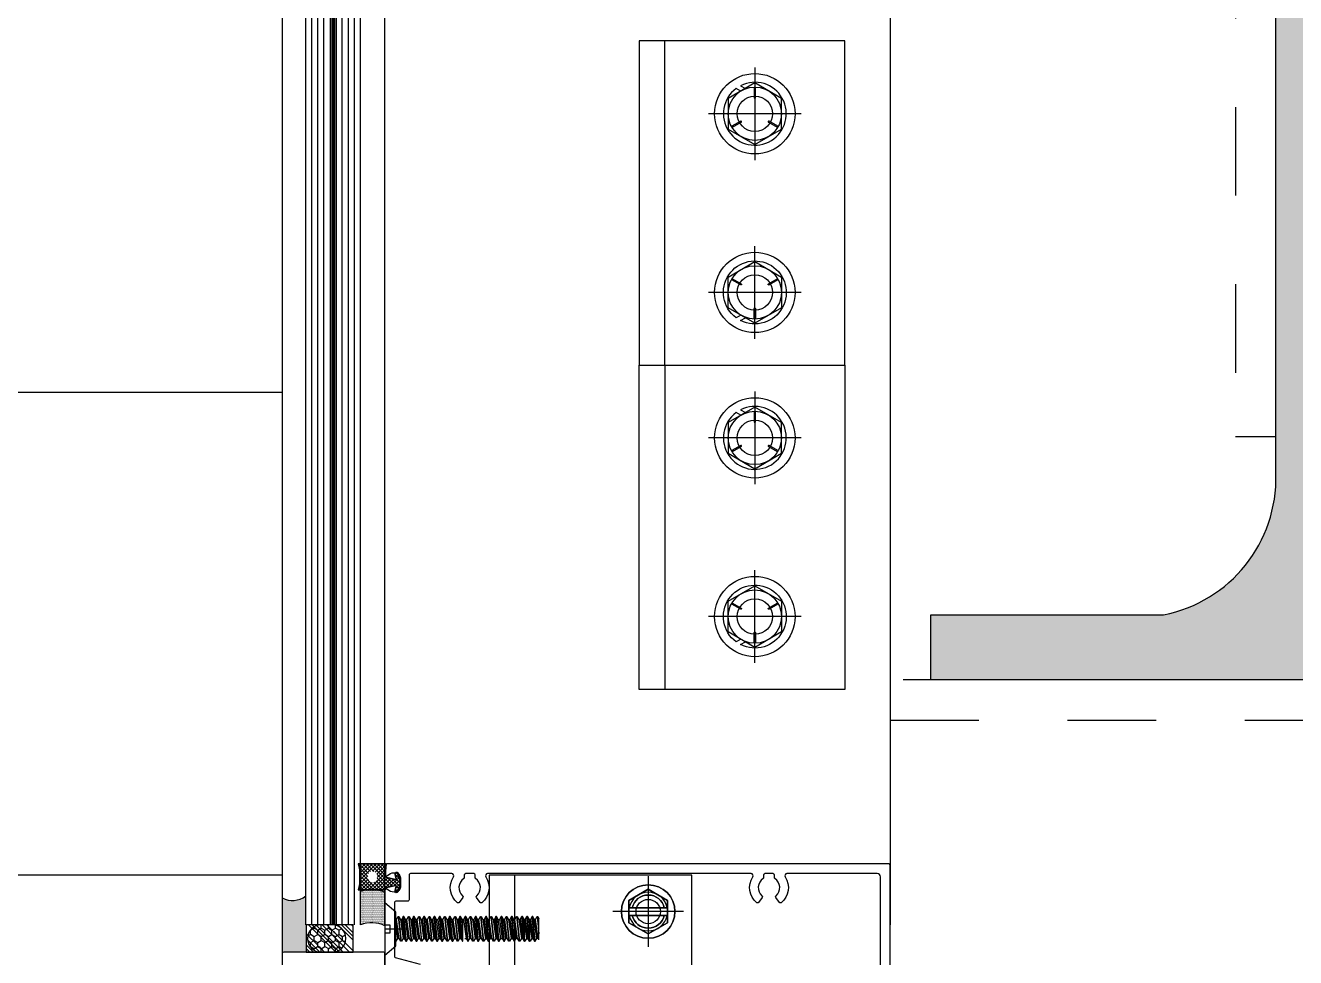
# Model space of a CAD drawing. Header units: millimetres. Extents: x -101 to 3415, y -52 to 1366.
# Drawn here: x 225.975 to 227.408, y 111.251 to 112.303 of the extents above; entities that cross this region are included whole.
import ezdxf

# ---------------------------------------------------------------- set-up
doc = ezdxf.new("R2010")
doc.units = ezdxf.units.MM
doc.linetypes.add('OCULTA2', pattern=[0.30000000000000004, 0.2, -0.1])
for name, color, linetype in [('00_ARQ', 8, 'Continuous'), ('A-CANCELERIA', 2, 'Continuous'), ('A-ESTRUCTURA', 6, 'Continuous')]:
    doc.layers.add(name, color=color, linetype=linetype)

# ---------------------------------------------------------------- blocks, each defined once
blk = doc.blocks.new('A$C4DC86443')
at = {"layer": 'A-ESTRUCTURA', "color": 8, "linetype": 'OCULTA2', "ltscale": 0.1}
for points in [[(0.004850000000004684, -0.3530000000000101), (0.004850000000004684, -0.05300000000001009), (0.0148500000000098, -0.05300000000001009), (0.0148500000000098, -0.3530000000000101)], [(-0.1000000000000085, -0.413), (0.1000000000000085, -0.413), (0.1000000000000085, -0.423), (-0.1000000000000085, -0.423)]]:
    blk.add_lwpolyline(points, close=True, dxfattribs=at)
blk = doc.blocks.new('AUDIT_I_220507212152-0')
at = {"layer": 'A-CANCELERIA'}
h = blk.add_hatch(dxfattribs=at)
h.set_pattern_fill('ANSI37', color=256, scale=0.0001999999999974023, angle=-90.00000000000001, style=0)
h.set_pattern_definition([(45.00000000000001, (250.76029820871, -62.46242761455993), (0.0004490128060476256, -0.0004490128060476256), []), (315, (250.76029820871, -62.46242761455993), (-0.0004490128060476256, -0.0004490128060476256), [])])
edge = h.paths.add_edge_path()
edge.add_line((282.3270639392422, -67.94865477431702), (282.3272671392422, -67.950432774317))
edge.add_line((282.3272671392422, -67.95043277431697), (282.3272671392422, -67.9516449288073))
edge.add_arc((282.3268861392421, -67.95164492880733), 0.000380999999994682, 281.39988778879234, 359.99999999986323, ccw=False)
edge.add_line((282.3269614459573, -67.95201841227234), (282.3247601405972, -67.9524622688053))
edge.add_arc((282.3247350383588, -67.95233777431696), 0.0001269999999980112, 165.3678343818758, 281.3998877891481, ccw=False)
edge.add_line((282.3246121572853, -67.95230569251848), (282.3248936467103, -67.95122751971243))
edge.add_arc((282.32452500349, -67.95113127431696), 0.0003809999999947416, 345.3678343822813, 525.3678343821576)
edge.add_line((282.3241563602696, -67.95103502892152), (282.323584139242, -67.95322677431693))
edge.add_line((282.3235841392421, -67.95322677431696), (282.3241563602697, -67.9554185197124))
edge.add_arc((282.32452500349, -67.9553222743169), 0.0003809999999951913, 194.6321656178423, 374.63216561771)
edge.add_line((282.3248936467103, -67.95522602892146), (282.3246121572854, -67.95414785611541))
edge.add_arc((282.3247350383588, -67.95411577431693), 0.0001269999999979441, 78.60011221103349, 194.6321656173303, ccw=False)
edge.add_line((282.3247601405972, -67.95399127982861), (282.3269614459573, -67.95443513636158))
edge.add_arc((282.3268861392421, -67.9548086198266), 0.0003809999999945206, 360, 438.60011221118066, ccw=False)
edge.add_line((282.3272671392422, -67.9548086198266), (282.3272671392422, -67.95500477431693))
edge.add_line((282.3272671392422, -67.9550047743169), (282.3336171404256, -67.9550047743169))
edge.add_line((282.3336171404255, -67.9550047743169), (282.3336171404255, -67.95322677984018))
edge.add_line((282.3336171392421, -67.95322677431696), (282.3336171392421, -67.950432774317))
edge.add_line((282.3336171404255, -67.95043277431697), (282.3336171404255, -67.94865477431699))
edge.add_line((282.3336171404255, -67.94865477431702), (282.3270639392421, -67.94865477431702))
edge = h.paths.add_edge_path(flags=16)
edge.add_line((282.331585139242, -67.95157577431698), (282.331585139242, -67.95208377431697))
edge.add_arc((282.330442139242, -67.95208377431695), 0.00114299999998541, 180, 360, ccw=False)
edge.add_line((282.329299139242, -67.95208377431695), (282.329299139242, -67.95157577431695))
edge.add_arc((282.330442139242, -67.95157577431698), 0.001142999999985183, 0, 180, ccw=False)

msp = doc.modelspace()

# ---------------------------------------------------------------- hatches: boundary and pattern name
at = {"layer": '00_ARQ'}
h = msp.add_hatch(dxfattribs=at)
h.set_pattern_fill('PLASTI', color=9, scale=0.2286459215875386)
h.set_pattern_definition([(0, (-3488.395460651146, -6.623347380706074), (0, 1.451901602080869), []), (0, (-3488.395460651146, -6.441859680445821), (0, 1.451901602080869), []), (0, (-3488.395460651146, -6.260371980186391), (0, 1.451901602080869), []), (0, (-3488.395460651146, -5.715908879404809), (0, 1.451901602080869), [])])
edge = h.paths.add_edge_path()
edge.add_line((226.264863185037, 169.1230504401843), (226.2648633632448, 80.53740597466133))
edge.add_line((226.2648633632448, 80.53740597466133), (213.917933543058, 80.53740597434918))
edge.add_line((213.917933543058, 80.53740597434918), (213.9179334248256, 179.9983814496445))
edge.add_line((213.9179334248256, 179.9983814496445), (255.1870279724881, 179.9983814496445))
edge.add_line((255.1870279724881, 179.9983814496445), (255.1870279724881, 163.5358751338373))
edge.add_line((255.1870279724881, 163.5358751338373), (242.2387789263361, 163.535875095341))
edge.add_line((242.2387789263361, 163.535875095341), (242.2387789263361, 175.3340046492597))
edge.add_line((242.2387789263361, 175.3340046492597), (234.0075257491843, 175.3340046492588))
edge.add_line((234.0075257491843, 175.3340046492588), (234.0075257491843, 163.535875095341))
edge.add_line((234.0075257491843, 163.535875095341), (227.23491947146, 163.5358742858918))
edge.add_line((227.23491947146, 163.5358742858918), (227.2349194471125, 163.7409483788618))
edge.add_line((227.2349194471125, 163.7409483788618), (226.9508009497627, 163.7409483788972))
edge.add_line((226.9508009497627, 163.7409483788972), (226.9508009497627, 169.1157337706937))
edge.add_line((226.9508009497627, 169.1157337706937), (227.002392721976, 169.1157337706937))
edge.add_arc((227.0023927219756, 169.1111608522638), 0.004572918429943229, 38.45059877829539, 89.99999999501449, ccw=False)
edge.add_line((227.0059739783809, 169.1140044741666), (227.1182459832772, 168.9099982576534))
edge.add_arc((227.1212533024272, 168.9116532942308), 0.003432654154160998, 208.8255805424185, 279.6250182301404)
edge.add_line((227.1218272396837, 168.9082689611255), (227.1886321916629, 168.9082689611255))
edge.add_line((227.1886321916629, 168.9082689611255), (227.1886321916629, 168.9155856306161))
edge.add_line((227.1886321916629, 168.9155856306161), (227.1253602710277, 168.9155856306161))
edge.add_arc((227.1253602710269, 168.9201585490485), 0.004572918432387496, 218.450598806381, 270.00000000997096, ccw=False)
edge.add_line((227.1217790146211, 168.9173149271424), (227.0095070097232, 169.1213211436581))
edge.add_arc((227.0064996905765, 169.119666107083), 0.003432654150171312, 28.82558053358185, 99.62501824054763)
edge.add_line((227.00592575332, 169.1230504401843), (226.264863185037, 169.1230504396803))
h = msp.add_hatch(color=9, dxfattribs=at)
edge = h.paths.add_edge_path()
edge.add_line((227.4302714479123, 113.2533144513332), (227.4302714479123, 111.7965161689379))
edge.add_arc((227.5877235092361, 111.7922549599191), 0.1575097124542269, 178.4497522057742, 258.7548825869765)
edge.add_line((227.5570080534536, 111.6377691343769), (227.8196554523776, 111.6377691343769))
edge.add_line((227.8196554523776, 111.6377691343769), (227.8196554523776, 111.5646024394684))
edge.add_line((227.8196554523776, 111.5646024394684), (226.9965301346604, 111.5646024394684))
edge.add_line((226.9965301346604, 111.5646024394684), (226.9965301346604, 111.6377691343769))
edge.add_line((226.9965301346604, 111.6377691343769), (227.2591775335859, 111.6377691343769))
edge.add_arc((227.2284620778026, 111.7922549599182), 0.1575097124534442, 281.2451174133739, 361.5502477945747)
edge.add_line((227.3859141391256, 111.7965161689379), (227.3859141391256, 113.2533144513332))
edge.add_arc((227.2591775335855, 113.2533144513336), 0.1267366055400601, 359.999999999833, 449.9999999998329)
edge.add_line((227.2591775335859, 113.3800510568736), (226.9965301346604, 113.3800510568736))
edge.add_line((226.9965301346604, 113.3800510568736), (226.9965301346604, 113.4532177517813))
edge.add_line((226.9965301346604, 113.4532177517813), (227.8196554523776, 113.4532177517813))
edge.add_line((227.8196554523776, 113.4532177517813), (227.8196554523776, 113.3800510568736))
edge.add_line((227.8196554523776, 113.3800510568736), (227.5570080534536, 113.3800510568736))
edge.add_arc((227.5570080534532, 113.2533144513328), 0.1267366055408559, 89.99999999980727, 179.9999999998073)
h = msp.add_hatch(dxfattribs=at)
h.set_pattern_fill('DOTS', color=9, scale=0.1234505390398564, style=0)
h.set_pattern_definition([(270, (359.6272153526572, 124.8154084058863), (-0.000653355720927905, -0.0003266778604639525), [0, -0.0006533557209279045])])
edge = h.paths.add_edge_path()
edge.add_line((226.2921074237062, 111.2880895451862), (226.291471508735, 111.288092429857))
edge.add_line((226.2914715087336, 111.2880924298571), (226.2914715087336, 111.3043309308482))
edge.add_line((226.2914715087336, 111.3043309308479), (226.2914715087336, 111.320569431839))
edge.add_ellipse((226.2764012014143, 111.3402493821834), major_axis=(-0.01752733020670754, 0.01752733020670753), ratio=0.9999999999987094, start_angle=107.2597372482914, end_angle=172.4437937231586, ccw=False)
edge.add_line((226.264863561812, 111.3183108890549), (226.2648631850356, 111.2572297927316))
edge.add_line((226.264863185037, 111.2572297927313), (226.2913798806829, 111.2572297927313))
edge.add_line((226.291379880684, 111.2572297927313), (226.2921074237065, 111.2880895451862))
h = msp.add_hatch(dxfattribs=at)
h.set_pattern_fill('DOTS', color=9, scale=0.0004572918431691373, style=0)
h.set_pattern_definition([(180, (359.6272153526572, 119.7117537797178), (-0.0003629754005155028, 0.0007259508010310053), [0, -0.0007259508010310056])])
edge = h.paths.add_edge_path()
edge.add_ellipse((226.3657652632752, 111.2918213932881), major_axis=(0.02549881139141499, 0.02549881139141496), ratio=0.9999999999973826, start_angle=20.33483453694745, end_angle=38.53274621865355)
edge.add_line((226.3698269797853, 111.327652681623), (226.3617035467675, 111.327652681623))
edge.add_ellipse((226.3657652632752, 111.2918213932881), major_axis=(-0.02549881139118176, 0.02549881139118176), ratio=0.9999999999814314, start_angle=-38.53274621911055, end_angle=-24.77257608018614)
edge.add_line((226.3532973491021, 111.3256582057988), (226.3532973491021, 111.2880924298561))
edge.add_ellipse((226.3657652632752, 111.2542556173472), major_axis=(0.02549881139108991, 0.02549881139108991), ratio=0.9999999999992651, start_angle=380.3348345365245, end_angle=425.22742392059166, ccw=False)
edge.add_line((226.3808139485471, 111.2870262724562), (226.3808139485471, 111.3245920483989))
h = msp.add_hatch(dxfattribs=at)
h.set_pattern_fill('CALZAS', color=9, scale=0.1234505390398564, style=0)
h.set_pattern_definition([(135, (366.2342295572031, 105.1805176818989), (0.01662926188292936, 0.01662926188292935), [0.1234505390398564, -0.03086263475996409, 0.06172526951992818, -0.03086263475996409]), (135, (366.2363082149099, 105.1825963396057), (0.01662926188292936, 0.01662926188292935), [0.1543131737998204, -0.03086263475996409, 0.03086263475996409, -0.03086263475996409]), (135, (366.2383868726182, 105.1846749973133), (0.01662926188292936, 0.01662926188292935), [0.09258790427989226, -0.007715658689991023, 0.01543131737998205, -0.007715658689991023]), (135, (366.2419604175921, 105.1882485422879), (0.01662926188292936, 0.01662926188292935), [0.2469010780797127, -0.007715658689991023]), (135, (366.2446228457386, 105.1909109704344), (0.01662926188292936, 0.01662926188292935), [0.06172526951992818, -0.001234505390398564, 0, -0.001234505390398564, 0, -0.001234505390398564])])
h.paths.add_polyline_path([(226.3451541407119, 111.2880924298572), (226.2921074367918, 111.2880924298572), (226.291967436087, 111.257229795096), (226.3451541407119, 111.257229795096)])
h = msp.add_hatch(dxfattribs=at)
h.set_pattern_fill('HONEY', color=9, scale=0.001458077232754209, angle=90, style=0)
h.set_pattern_definition([(90, (380.9788904125732, 125.7348789300533), (0.004009172901497956, 0.00694409282099192), [0.004629395213994613, -0.009258790427989225]), (330.0000000000001, (380.9788904125732, 125.7348789300533), (0.004009174338467176, -0.006944091991357357), [0.004629395213994613, -0.009258790427989227]), (30.00000000000001, (380.9788904125732, 125.7348789300533), (0.00801834723996513, 8.296345651889533e-10), [-0.009258790427989223, 0.004629395213994612])])
edge = h.paths.add_edge_path()
edge.add_line((226.3213197484044, 111.2880924298572), (226.3089721129015, 111.2880924298572))
edge.add_arc((226.3089721129015, 111.2726611124766), 0.0154313173806031, 90, 270)
edge.add_line((226.3089721129015, 111.257229795096), (226.3213197484044, 111.257229795096))
edge.add_arc((226.3213197484044, 111.2726611124766), 0.01543131738061732, 270, 450)

# ---------------------------------------------------------------- linework, layer by layer
at = {"layer": '00_ARQ', "color": 9}
for p, q in [((226.5545848489521, 111.2709422529021), (226.5545848489521, 111.2949507502586)), ((226.3808139485471, 111.2833229201866), (226.4068539752637, 111.2833229201858))]:
    msp.add_line(p, q, dxfattribs=at)
for points in [[(226.3808139485421, 111.2314449140702), (226.3808139485421, 111.2554920837292, 0.4142135623766002), (226.3790762395424, 111.2572297927314, -2.393763305771752e-12), (226.2666008940384, 111.2572297927314, 0.4142135620982981), (226.264863185037, 111.2554920837292)], [(226.3808139485421, 94.76893855976748), (226.3808139485421, 94.79298572942648, 0.4142135623766002), (226.3790762395424, 94.79472343842868, -2.393763305771752e-12), (226.2666008940384, 94.79472343842868, 0.4142135620982981), (226.264863185037, 94.79298572942648)], [(226.9508009497989, 111.0680481022563), (226.9508009497989, 111.3549530046617, 0.4142135623730611), (226.9490632407942, 111.3566907136655), (226.383100407763, 111.3566907136655, 0.4142135623661009), (226.3808139485471, 111.3544042544497), (226.3808139485471, 111.3448431965914, 0.6693764950696606), (226.3837922817631, 111.3436153026651, -0.1997729274168758), (226.3912085895334, 111.346701630642), (226.3924291613638, 111.346701630642, -0.4142135623728854), (226.3982367677721, 111.3408940242337), (226.3982367677721, 111.3306726369552, -0.4142135623730951), (226.3924291613638, 111.3248650305468), (226.3912085895334, 111.3248650305468, -0.1997729274166992), (226.3837922817631, 111.3279513585246, 0.66937649506806), (226.3808139485471, 111.3267234645974), (226.3808139485471, 111.2406760727155, 0.414213562393296)], [(226.939838749734, 111.0808873441154), (226.939838749734, 111.3421137628142, 0.4142135623687304), (226.9362089957292, 111.3457435168206), (226.8343395850044, 111.3457435168214, 0.5970487495917217), (226.8323112051625, 111.341979051431, -0.3856128826082559), (226.8278171990338, 111.3129728532927, -0.4340307394782364), (226.8258320155122, 111.3132482142564), (226.8218018575537, 111.3189659127589, -0.3846867488488713), (226.8220228920362, 111.3207914292971, 0.496295237586124), (226.8207433486107, 111.3400926768547, -0.2519731040391186), (226.8201272560855, 111.3412375937073), (226.8201272560855, 111.344371641301, 0.4142135623731348), (226.8187553805576, 111.3457435168297), (226.8093550905118, 111.3457435168297, 0.414213562373199), (226.8079832149839, 111.344371641301), (226.8079832149839, 111.3412375937065, -0.2519741287133183), (226.8073671180458, 111.3400926739432, 0.4962888914232228), (226.806087396355, 111.3207915881154, -0.3847374017106069), (226.8063086135173, 111.3189659127597), (226.8022784555556, 111.3132482142572, -0.4339374045957674), (226.8002936068674, 111.3129725819562, -0.3856198827278503), (226.7957993219585, 111.3419791365362, 0.5970355652160719), (226.7937708785685, 111.3457435168223), (226.4966678360814, 111.3457435168288, 0.5970659097665683), (226.4946393333355, 111.341979051431, -0.3856128826082559), (226.4901453272068, 111.3129728532927, -0.4340307394782364), (226.4881601436886, 111.3132482142564), (226.4841299857301, 111.3189659127589, -0.3846867488488713), (226.4843510202126, 111.3207914292971, 0.496295237586124), (226.4830714767887, 111.3400926768547, -0.2519731040391186), (226.4824553842618, 111.3412375937073), (226.4824553842618, 111.344371641301, 0.4142135623731348), (226.4810835087324, 111.3457435168297), (226.4716832186881, 111.3457435168297, 0.414213562373199), (226.4703113431586, 111.344371641301), (226.4703113431586, 111.3412375937065, -0.2519741287133183), (226.4696952462222, 111.3400926739432, 0.4962888914232228), (226.4684155245313, 111.3207915881154, -0.3847374017106069), (226.468636741692, 111.3189659127597), (226.4646065837319, 111.3132482142572, -0.4339374045957674), (226.4626217350437, 111.3129725819562, -0.3856198827278503), (226.4581274501348, 111.3419791365362, 0.59705485506957), (226.456098868586, 111.3457435168297), (226.4095977263244, 111.3457435168305, 0.4142135623757464), (226.4082258507948, 111.344371641301), (226.4082258507948, 111.3162478230528, -0.4142135623559416), (226.4068539752637, 111.3148759475241), (226.3931480241415, 111.3148759475233, 0.4142135623567552), (226.3917761486103, 111.3135040719946), (226.3917761486103, 111.2520421012102, 0.339454258848186), (226.3923957236284, 111.2512346553272), (226.4207217673928, 111.2436447147747, 0.2218367978397575)], [(226.264863185037, 111.2554920837284), (226.264863185037, 111.1675091331052, 0.4142135623758992)]]:
    msp.add_lwpolyline(points, format="xyb", dxfattribs=at)
for points in [[(226.264863185037, 169.1230504401843), (226.2648633632448, 80.53740597466133), (213.917933543058, 80.53740597434918), (213.9179334248256, 179.9983814496445)], [(226.3808294030013, 111.2880924298572), (226.380829403003, 114.1560191201388), (226.9508009497791, 114.1560191201388), (226.9508009497989, 112.9798635982531)], [(226.2914715087929, 111.2880924298572), (226.2914715087929, 114.1196644436986), (226.3189090109687, 114.1196644436986), (226.3189090109687, 111.2880924298572)], [(226.2983308843368, 111.2880924298572), (226.2983308843368, 114.1196644436986)], [(226.3051902598808, 111.2880924298572), (226.3051902598808, 114.1196644436986)], [(226.3120496354247, 111.2880924298572), (226.3120496354263, 114.1196644436986)], [(226.3532973491598, 111.2880924298572), (226.3532973491615, 114.1196644436986), (226.3258598469857, 114.1196644436986), (226.3258598469857, 111.2880924298572)], [(226.3327192225313, 111.2880924298572), (226.3327192225313, 114.1196644436986)], [(226.3395785980736, 111.2880924298572), (226.3395785980736, 114.1196644436986)], [(226.3464379736175, 111.2880924298572), (226.3464379736191, 114.1196644436986)], [(226.9508009497989, 112.4933050592642), (226.9508009504693, 111.2880924298572)], [(226.7981116336705, 112.2556417260758), (226.7981116336705, 112.1509596205689)], [(226.8504526864235, 112.2033006733219), (226.7457705809157, 112.2033006733219)], [(226.7981116336705, 111.9493355582736), (226.7981116336705, 112.0540176637813)], [(226.8504526864235, 112.0016766110274), (226.7457705809157, 112.0016766110274)], [(226.7981116336705, 111.8898082515442), (226.7981116336705, 111.7851261460373)], [(226.8504526864235, 111.8374671987911), (226.7457705809157, 111.8374671987911)], [(226.7981116336705, 111.5835020837428), (226.7981116336705, 111.6881841892497)], [(226.8504526864235, 111.6358431364966), (226.7457705809157, 111.6358431364966)], [(226.5272806697327, 111.0788859189402), (226.5272806697327, 111.3441151879786)], [(226.6778001727741, 111.3428425577353), (226.6778001727741, 111.263075286451)], [(226.6995786968063, 111.3073146268994), (226.6560216487437, 111.3073146268994)], [(226.3939323965408, 111.2940697851929), (226.3932064457384, 111.2940697851929)], [(226.395747273544, 111.2972132443708), (226.3986510767464, 111.2694325960015)], [(226.3993770275471, 111.2694325960015), (226.3964732243446, 111.2972132443708)], [(226.3982881013478, 111.2940697851929), (226.3997400029491, 111.2940697851929)], [(226.4044586831548, 111.2694325960015), (226.4015548799506, 111.2972132443708)], [(226.4051846339571, 111.2694325960015), (226.4022808307529, 111.2972132443708)], [(226.4055476093557, 111.2940697851929), (226.4040957077561, 111.2940697851929)], [(226.4073624863606, 111.2972132443708), (226.4102662895648, 111.2694325960015)], [(226.4109922403637, 111.2694325960015), (226.4080884371613, 111.2972132443708)], [(226.4099033141628, 111.2940697851929), (226.4113552157658, 111.2940697851929)], [(226.4160738959731, 111.2694325960015), (226.4131700927672, 111.2972132443708)], [(226.4167998467738, 111.2694325960015), (226.4138960435679, 111.2972132443708)], [(226.4171628221741, 111.2940697851929), (226.4157109205728, 111.2940697851929)], [(226.4189776991756, 111.2972132443708), (226.4218815023797, 111.2694325960015)], [(226.4226074531821, 111.2694325960015), (226.4197036499779, 111.2972132443708)], [(226.4215185269794, 111.2940697851929), (226.4229704285824, 111.2940697851929)], [(226.4276891087881, 111.2694325960015), (226.4247853055856, 111.2972132443708)], [(226.4284150595904, 111.2694325960015), (226.4255112563862, 111.2972132443708)], [(226.4287780349907, 111.2940697851929), (226.4273261333894, 111.2940697851929)], [(226.4305929119939, 111.2972132443708), (226.4334967151964, 111.2694325960015)], [(226.4342226659987, 111.2694325960015), (226.4313188627946, 111.2972132443708)], [(226.4331337397961, 111.2940697851929), (226.4345856413991, 111.2940697851929)], [(226.4393043216064, 111.2694325960015), (226.4364005184005, 111.2972132443708)], [(226.4400302724054, 111.2694325960015), (226.4371264692029, 111.2972132443708)], [(226.4389413462061, 111.2940697851929), (226.4403932478057, 111.2940697851929)], [(226.4451119280147, 111.2694325960015), (226.4422081248089, 111.2972132443708)], [(226.4458378788137, 111.2694325960015), (226.4429340756112, 111.2972132443708)], [(226.446200854214, 111.2940697851929), (226.4447489526144, 111.2940697851929)], [(226.4480157312156, 111.2972132443708), (226.4509195344215, 111.2694325960015)], [(226.451645485222, 111.2694325960015), (226.4487416820195, 111.2972132443708)], [(226.4505565590212, 111.2940697851929), (226.4520084606223, 111.2940697851929)], [(226.4567271408298, 111.2694325960015), (226.4538233376256, 111.2972132443708)], [(226.4574530916303, 111.2694325960015), (226.4545492884262, 111.2972132443708)], [(226.4578160670306, 111.2940697851929), (226.4563641654295, 111.2940697851929)], [(226.4596309440356, 111.2972132443708), (226.4625347472381, 111.2694325960015)], [(226.4632606980387, 111.2694325960015), (226.4603568948345, 111.2972132443708)], [(226.4621717718378, 111.2940697851929), (226.4636236734407, 111.2940697851929)], [(226.4687053290468, 111.2886963526897), (226.4679793782444, 111.2940697851929), (226.4661645012428, 111.2972132443708), (226.4654385504423, 111.2972132443708), (226.4636236734407, 111.2940697851929), (226.4665274766431, 111.2725760551795), (226.4683423536464, 111.2694325960015), (226.4687053290468, 111.2694325960015)], [(226.4683423536464, 111.2694325960015), (226.4654385504423, 111.2972132443708)], [(226.4687053290468, 111.2729051770468), (226.4661645012428, 111.2972132443708)], [(226.4687053290468, 111.2694325960015), (226.4687053290468, 111.2940697851929), (226.4679793782444, 111.2940697851929)], [(226.4679793782444, 111.2940697851929), (226.469431279849, 111.2940697851929)], [(226.4741499600548, 111.2694325960015), (226.4712461568506, 111.2972132443708)], [(226.4748759108553, 111.2694325960015), (226.4719721076528, 111.2972132443708)], [(226.4752388862556, 111.2940697851929), (226.4737869846545, 111.2940697851929)], [(226.4770537632572, 111.2972132443708), (226.4799575664631, 111.2694325960015)], [(226.4806835172637, 111.2694325960015), (226.4777797140596, 111.2972132443708)], [(226.4795945910628, 111.2940697851929), (226.4810464926639, 111.2940697851929)], [(226.485765172873, 111.2694325960015), (226.4828613696673, 111.2972132443708)], [(226.4864911236721, 111.2694325960015), (226.4835873204695, 111.2972132443708)], [(226.4868540990723, 111.2940697851929), (226.4854021974711, 111.2940697851929)], [(226.4886689760756, 111.2972132443708), (226.4915727792797, 111.2694325960015)], [(226.4922987300804, 111.2694325960015), (226.4893949268762, 111.2972132443708)], [(226.4912098038777, 111.2940697851929), (226.4926617054807, 111.2940697851929)], [(226.4973803856864, 111.2694325960015), (226.4944765824839, 111.2972132443708)], [(226.4981063364903, 111.2694325960015), (226.4952025332846, 111.2972132443708)], [(226.498469311889, 111.2940697851929), (226.497017410286, 111.2940697851929)], [(226.5002841888922, 111.2972132443708), (226.5031879920947, 111.2694325960015)], [(226.503913942897, 111.2694325960015), (226.5010101396929, 111.2972132443708)], [(226.5028250166961, 111.2940697851929), (226.504276918299, 111.2940697851929)], [(226.508995598503, 111.2694325960015), (226.5060917953006, 111.2972132443708)], [(226.5097215493054, 111.2694325960015), (226.5068177461012, 111.2972132443708)], [(226.5086326231027, 111.2940697851929), (226.5100845247057, 111.2940697851929)], [(226.5148032049113, 111.2694325960015), (226.5118994017072, 111.2972132443708)], [(226.5155291557137, 111.2694325960015), (226.5126253525095, 111.2972132443708)], [(226.515892131114, 111.2940697851929), (226.5144402295127, 111.2940697851929)], [(226.5177070081172, 111.2972132443708), (226.5206108113214, 111.2694325960015)], [(226.521336762122, 111.2694325960015), (226.5184329589179, 111.2972132443708)], [(226.5202478359193, 111.2940697851929), (226.5216997375223, 111.2940697851929)], [(226.5264184177297, 111.2694325960015), (226.5235146145255, 111.2972132443708)], [(226.5271443685303, 111.2694325960015), (226.5242405653262, 111.2972132443708)], [(226.5275073439307, 111.2940697851929), (226.5260554423277, 111.2940697851929)], [(226.5293222209339, 111.2972132443708), (226.5322260241363, 111.2694325960015)], [(226.5329519749387, 111.2694325960015), (226.5300481717328, 111.2972132443708)], [(226.5318630487377, 111.2940697851929), (226.5333149503406, 111.2940697851929)], [(226.5333149503406, 111.2940697851929), (226.5318630487377, 111.2940697851929)], [(226.538396605945, 111.2886963526897), (226.5376706551443, 111.2940697851929), (226.5358557781428, 111.2972132443708), (226.5351298273422, 111.2972132443708), (226.5333149503406, 111.2940697851929), (226.5362187535414, 111.2725760551795), (226.5380336305446, 111.2694325960015), (226.538396605945, 111.2694325960015)], [(226.5380336305446, 111.2694325960015), (226.5351298273422, 111.2972132443708)], [(226.5351298273422, 111.2972132443708), (226.5380336305446, 111.2694325960015)], [(226.538396605945, 111.2729051770468), (226.5358557781428, 111.2972132443708)], [(226.538759581347, 111.2694325960015), (226.5358557781428, 111.2972132443708)], [(226.538396605945, 111.2694325960015), (226.538396605945, 111.2940697851929), (226.5376706551443, 111.2940697851929)], [(226.5376706551443, 111.2940697851929), (226.5391225567473, 111.2940697851929)], [(226.5391225567473, 111.2940697851929), (226.5376706551443, 111.2940697851929)], [(226.5442042123533, 111.2886963526897), (226.5434782615527, 111.2940697851929), (226.5416633845495, 111.2972132443708), (226.5409374337505, 111.2972132443708), (226.5391225567473, 111.2940697851929), (226.5420263599498, 111.2725760551795), (226.543841236953, 111.2694325960015), (226.5442042123533, 111.2694325960015)], [(226.543841236953, 111.2694325960015), (226.5409374337505, 111.2972132443708)], [(226.5409374337505, 111.2972132443708), (226.543841236953, 111.2694325960015)], [(226.5442042123533, 111.2729051770468), (226.5416633845495, 111.2972132443708)], [(226.5445671877536, 111.2694325960015), (226.5416633845495, 111.2972132443708)], [(226.5442042123533, 111.2694325960015), (226.5442042123533, 111.2940697851929), (226.5434782615527, 111.2940697851929)], [(226.5434782615527, 111.2940697851929), (226.5449301631556, 111.2940697851929)], [(226.5496488433613, 111.2694325960015), (226.5467450401588, 111.2972132443708)], [(226.5503747941636, 111.2694325960015), (226.5474709909595, 111.2972132443708)], [(226.5507377695623, 111.2940697851929), (226.5492858679611, 111.2940697851929)], [(226.5545848489521, 111.2709422529021), (226.5536415727681, 111.2725760551795), (226.5507377695623, 111.2940697851929), (226.5525526465655, 111.2972132443708), (226.5532785973678, 111.2972132443708), (226.5545848489521, 111.2949507502586)], [(226.5525526465655, 111.2972132443708), (226.5545848489521, 111.2777711899571)], [(226.5545848489521, 111.2847163520501), (226.5532785973678, 111.2972132443708)], [(226.7176838084188, 111.3029589220931), (226.6379165371329, 111.3029589220931)], [(226.6995786968063, 111.2986032172877), (226.6560216487437, 111.2986032172877)], [(226.3935694211405, 111.2694325960015), (226.3953842981419, 111.2725760551795), (226.3932064457384, 111.2886963526897)], [(226.4235579317126, 111.2789742667872), (226.4244223301853, 111.2725760551795), (226.4235579317126, 111.271078873109)], [(226.4932492086109, 111.2789742667872), (226.4941136070836, 111.2725760551795), (226.4932492086109, 111.271078873109)], [(226.3935694211405, 111.2694325960015), (226.3932064457384, 111.2729051770476)], [(226.3932064457384, 111.2694325960015), (226.3935694211405, 111.2694325960015)], [(226.3968361997449, 111.2725760551795), (226.3953842981419, 111.2725760551795)], [(226.4011919045503, 111.2725760551795), (226.4026438061533, 111.2725760551795)], [(226.4084514125616, 111.2725760551795), (226.4069995109586, 111.2725760551795)], [(226.4128071173669, 111.2725760551795), (226.4142590189715, 111.2725760551795)], [(226.4200666253782, 111.2725760551795), (226.4186147237752, 111.2725760551795)], [(226.4244223301853, 111.2725760551795), (226.4258742317849, 111.2725760551795)], [(226.4316818381949, 111.2725760551795), (226.4302299365919, 111.2725760551795)], [(226.4360375430003, 111.2725760551795), (226.4374894446032, 111.2725760551795)], [(226.4418451494087, 111.2725760551795), (226.4432970510115, 111.2725760551795)], [(226.4491046574199, 111.2725760551795), (226.447652755817, 111.2725760551795)], [(226.4534603622253, 111.2725760551795), (226.4549122638282, 111.2725760551795)], [(226.4607198702348, 111.2725760551795), (226.4592679686336, 111.2725760551795)], [(226.465075575042, 111.2725760551795), (226.4665274766431, 111.2725760551795)], [(226.4708831814503, 111.2725760551795), (226.4723350830515, 111.2725760551795)], [(226.4781426894615, 111.2725760551795), (226.4766907878586, 111.2725760551795)], [(226.4824983942669, 111.2725760551795), (226.4839502958681, 111.2725760551795)], [(226.4897579022781, 111.2725760551795), (226.4883060006753, 111.2725760551795)], [(226.4941136070836, 111.2725760551795), (226.4955655086849, 111.2725760551795)], [(226.5013731150932, 111.2725760551795), (226.4999212134919, 111.2725760551795)], [(226.5057288199002, 111.2725760551795), (226.5071807215015, 111.2725760551795)], [(226.5115364263086, 111.2725760551795), (226.5129883279099, 111.2725760551795)], [(226.5187959343182, 111.2725760551795), (226.5173440327169, 111.2725760551795)], [(226.5231516391235, 111.2725760551795), (226.5246035407265, 111.2725760551795)], [(226.5304111471348, 111.2725760551795), (226.5289592455318, 111.2725760551795)], [(226.5347668519419, 111.2725760551795), (226.5362187535414, 111.2725760551795)], [(226.5362187535414, 111.2725760551795), (226.5347668519419, 111.2725760551795)], [(226.5405744583485, 111.2725760551795), (226.5420263599498, 111.2725760551795)], [(226.5420263599498, 111.2725760551795), (226.5405744583485, 111.2725760551795)], [(226.5463820647568, 111.2725760551795), (226.5478339663598, 111.2725760551795)], [(226.5536415727681, 111.2725760551795), (226.5521896711653, 111.2725760551795)]]:
    msp.add_lwpolyline(points, dxfattribs=at)
at = {"layer": '00_ARQ', "color": 9, "const_width": 0.004572918431750771}
msp.add_lwpolyline([(226.3224731205188, 111.2880924298572), (226.3224731205204, 114.1163692507977)], dxfattribs=at)
at = {"layer": '00_ARQ', "color": 9}
for points in [[(227.4302714479123, 113.2533144513332), (227.4302714479123, 111.7965161689379, 0.3654787225960788), (227.5570080534536, 111.6377691343769), (227.8196554523776, 111.6377691343769), (227.8196554523776, 111.5646024394684), (226.9965301346604, 111.5646024394684), (226.9965301346604, 111.6377691343769), (227.2591775335859, 111.6377691343769, 0.3654787225960811), (227.3859141391256, 111.7965161689379), (227.3859141391256, 113.2533144513332, 0.414213562373095), (227.2591775335859, 113.3800510568736), (226.9965301346604, 113.3800510568736), (226.9965301346604, 113.4532177517813), (227.8196554523776, 113.4532177517813), (227.8196554523776, 113.3800510568736), (227.5570080534536, 113.3800510568736, 0.414213562373095)], [(226.7822118655847, 112.2288467483999), (226.7770122229114, 112.2318487634983, 23.87329820484328), (226.7820655150335, 112.2349661223758), (226.7874382236269, 112.2318641876222)], [(226.7988085464395, 112.221360491323), (226.7988085464395, 112.2326771945799, 0.9999999999999999), (226.797414720903, 112.2326771945799), (226.797414720903, 112.221360491323, 0.9999999999999999)], [(226.7821229161092, 112.1948743084842), (226.7723223636025, 112.1892159568553, 0.9999999999999999), (226.7730192763715, 112.1880088685306), (226.78281982888, 112.1936672201603, 0.9999999999999999)], [(226.813403438461, 112.1936672201603), (226.8232039909694, 112.1880088685306, 0.9999999999999999), (226.8239009037385, 112.1892159568553), (226.8141003512301, 112.1948743084842, 0.9999999999999999)], [(226.7822118655847, 111.9761305359495), (226.7770122229114, 111.9731285208519, -23.87329820484328), (226.7820655150335, 111.9700111619744), (226.7874382236269, 111.9731130967263)], [(226.7821229161092, 112.0101029758652), (226.7723223636025, 112.0157613274949, -0.9999999999999999), (226.7730192763715, 112.0169684158188), (226.78281982888, 112.0113100641899, -0.9999999999999999)], [(226.813403438461, 112.0113100641899), (226.8232039909694, 112.0169684158188, -0.9999999999999999), (226.8239009037385, 112.0157613274949), (226.8141003512301, 112.0101029758652, -0.9999999999999999)], [(226.7988085464395, 111.9836167930273), (226.7988085464395, 111.9723000897687, -0.9999999999999999), (226.797414720903, 111.9723000897687), (226.797414720903, 111.9836167930273, -0.9999999999999999)], [(226.7822118655847, 111.8630132738691), (226.7770122229114, 111.8660152889667, 23.87329820484328), (226.7820655150335, 111.8691326478442), (226.7874382236269, 111.8660307130914)], [(226.7988085464395, 111.8555270167905), (226.7988085464395, 111.8668437200491, 0.9999999999999999), (226.797414720903, 111.8668437200491), (226.797414720903, 111.8555270167905, 0.9999999999999999)], [(226.7821229161092, 111.8290408339526), (226.7723223636025, 111.8233824823237, 0.9999999999999999), (226.7730192763715, 111.8221753939998), (226.78281982888, 111.8278337456287, 0.9999999999999999)], [(226.813403438461, 111.8278337456287), (226.8232039909694, 111.8221753939998, 0.9999999999999999), (226.8239009037385, 111.8233824823237), (226.8141003512301, 111.8290408339526, 0.9999999999999999)], [(226.7822118655847, 111.6102970614187), (226.7770122229114, 111.6072950463203, -23.87329820484328), (226.7820655150335, 111.6041776874428), (226.7874382236269, 111.6072796221947)], [(226.7821229161092, 111.6442695013344), (226.7723223636025, 111.6499278529632, -0.9999999999999999), (226.7730192763715, 111.6511349412872), (226.78281982888, 111.6454765896583, -0.9999999999999999)], [(226.813403438461, 111.6454765896583), (226.8232039909694, 111.6511349412872, -0.9999999999999999), (226.8239009037385, 111.6499278529632), (226.8141003512301, 111.6442695013344, -0.9999999999999999)], [(226.7988085464395, 111.6177833184965), (226.7988085464395, 111.6064666152378, -0.9999999999999999), (226.797414720903, 111.6064666152378), (226.797414720903, 111.6177833184965, -0.9999999999999999)], [(226.3827926196451, 111.3302575895284), (226.3928590095005, 111.3322873092496, -0.5544918979837626), (226.3935357251145, 111.3315712986613), (226.3922484969346, 111.3266409023643, 0.9999999999999999), (226.3956200476898, 111.3257606576785), (226.3982367677721, 111.3357833305944), (226.3956200476898, 111.3458060035111, 0.9999999999999999), (226.3922484969346, 111.3449257588254), (226.3935357251145, 111.3399953625276, -0.5544918979855612), (226.3928590095005, 111.33927935194), (226.3827926196451, 111.3413090716604, -0.357068155508864), (226.3813947091883, 111.3430169810814), (226.3813947091883, 111.3485600646934), (226.3823239262132, 111.3566907136647), (226.3506143952264, 111.3566907136647), (226.3523566771466, 111.3485600646934), (226.3523566771466, 111.3357833305944), (226.3506143952264, 111.3276526816231), (226.3813947091883, 111.3276526816231), (226.3813947091883, 111.3285496801075, -0.3570681555088639)], [(226.3823239262132, 111.3566907136647), (226.3813947091883, 111.3485600646934), (226.3813947091883, 111.3430169810814, 0.3570681555088641), (226.3827926196451, 111.3413090716604), (226.3928590095005, 111.33927935194, 0.5544918979855613), (226.3935357251145, 111.3399953625276), (226.3922484969346, 111.3449257588254, -1), (226.3956200476898, 111.3458060035111), (226.3982367677721, 111.3357833305944), (226.3956200476898, 111.3257606576785, -1), (226.3922484969346, 111.3266409023643), (226.3935357251145, 111.3315712986613, 0.5544918979837625), (226.3928590095005, 111.3322873092496), (226.3827926196451, 111.3302575895284, 0.3570681555088639), (226.3813947091883, 111.3285496801075), (226.3813947091883, 111.3276526816231), (226.3523566717355, 111.3276526816231), (226.3523566717355, 111.3357833053376), (226.3523566771466, 111.3357833305944), (226.3523566771466, 111.3485600646934), (226.3523566717355, 111.3485600646934), (226.3523566717355, 111.3566907136647)], [(226.6476006194519, 111.3029589220931, 1), (226.7079997260981, 111.3029589220931, 1)], [(226.6564616642838, 111.3073146268994), (226.659686085098, 111.3073146268994, -0.788044628104736), (226.695914260452, 111.3073146268994), (226.6991386812662, 111.3073146268994, 0.8164965809277714)], [(226.6564616642838, 111.3073146268994), (226.659686085098, 111.3073146268994, -0.7880446281047175), (226.695914260452, 111.3073146268994), (226.6991386812662, 111.3073146268994, 0.8164965809277711)], [(226.659686085098, 111.3073146268994), (226.695914260452, 111.3073146268994, 0.7880446281047175)], [(226.659686085098, 111.3073146268994), (226.695914260452, 111.3073146268994, 0.7880446281047363)], [(226.659686085098, 111.2986032172877), (226.6564616642838, 111.2986032172877, 0.8164965809277903), (226.6991386812662, 111.2986032172877), (226.695914260452, 111.2986032172877, -0.7880446281047366)], [(226.6991386812662, 111.2986032172877), (226.695914260452, 111.2986032172877, -0.7880446281047175), (226.659686085098, 111.2986032172877), (226.6564616642838, 111.2986032172877, 0.8164965809277903)], [(226.695914260452, 111.2986032172877), (226.659686085098, 111.2986032172877, 0.7880446281047175)], [(226.695914260452, 111.2986032172877), (226.659686085098, 111.2986032172877, 0.7880446281047363)], [(226.3213197484044, 111.2880924298572), (226.3089721129015, 111.2880924298572, 1), (226.3089721129015, 111.257229795096), (226.3213197484044, 111.257229795096, 1)]]:
    msp.add_lwpolyline(points, format="xyb", close=True, dxfattribs=at)
for points in [[(226.6674404894848, 111.9195719049097), (226.8997447458146, 111.9195719049097), (226.8997447458146, 112.2854053794405), (226.6674404894848, 112.2854053794405)], [(226.6674404894848, 111.9195719049097), (226.6964785215264, 111.9195719049097), (226.6964785215264, 112.2854053794405), (226.6674404894848, 112.2854053794405)], [(226.7981116336705, 112.2380264837842), (226.7680381996435, 112.2206635785531), (226.7680381996435, 112.1859377680916), (226.7981116336705, 112.1685748628605), (226.8281850676958, 112.1859377680916), (226.8281850676958, 112.2206635785531)], [(226.7981116336705, 111.966950800566), (226.7680381996435, 111.9843137057971), (226.7680381996435, 112.0190395162586), (226.7981116336705, 112.0364024214897), (226.8281850676958, 112.0190395162586), (226.8281850676958, 111.9843137057971)], [(226.6674404894848, 111.9195719049097), (226.8997447458146, 111.9195719049097), (226.8997447458146, 111.5537384303781), (226.6674404894848, 111.5537384303781)], [(226.6674404894848, 111.9195719049097), (226.6964785215264, 111.9195719049097), (226.6964785215264, 111.5537384303781), (226.6674404894848, 111.5537384303781)], [(226.7981116336705, 111.8721930092526), (226.7680381996435, 111.8548301040223), (226.7680381996435, 111.82010429356), (226.7981116336705, 111.8027413883289), (226.8281850676958, 111.82010429356), (226.8281850676958, 111.8548301040223)], [(226.7981116336705, 111.6011173260344), (226.7680381996435, 111.6184802312655), (226.7680381996435, 111.6532060417278), (226.7981116336705, 111.6705689469589), (226.8281850676958, 111.6532060417278), (226.8281850676958, 111.6184802312655)], [(226.4982426376927, 111.0788859189402), (226.7268885592772, 111.0788859189402), (226.7268885592772, 111.3441151879786), (226.4982426376927, 111.3441151879786)], [(226.6995786968063, 111.3155327588049), (226.6778001727741, 111.3281065955175), (226.6560216487437, 111.3155327588049), (226.6560216487437, 111.2903850853814), (226.6778001727741, 111.2778112486696), (226.6995786968063, 111.2903850853814)], [(226.6995786968063, 111.3155327588049), (226.6995786968063, 111.2903850853814), (226.6778001727741, 111.2778112486696), (226.6560216487437, 111.2903850853814), (226.6560216487437, 111.3155327588049), (226.6778001727741, 111.3281065955175)], [(226.3808139485471, 111.2881028833891), (226.3864790901215, 111.2881028833891), (226.3864790901215, 111.2785429569833), (226.3808139485471, 111.2785429569833), (226.3808139485471, 111.2539349982738), (226.3932064457384, 111.2643335380966), (226.3932064457384, 111.3023123022757), (226.3808139485471, 111.3127108420993)], [(226.6995786968063, 111.3073146268994), (226.6560216487437, 111.3073146268994), (226.6560216487437, 111.2986032172877), (226.6995786968063, 111.2986032172877)], [(226.395747273544, 111.2972132443708), (226.3964732243446, 111.2972132443708), (226.3982881013478, 111.2940697851929), (226.4011919045503, 111.2725760551795), (226.3993770275471, 111.2694325960015), (226.3986510767464, 111.2694325960015), (226.3968361997449, 111.2725760551795), (226.3939323965408, 111.2940697851929)], [(226.4051846339571, 111.2694325960015), (226.4069995109586, 111.2725760551795), (226.4040957077561, 111.2940697851929), (226.4022808307529, 111.2972132443708), (226.4015548799506, 111.2972132443708), (226.3997400029491, 111.2940697851929), (226.4026438061533, 111.2725760551795), (226.4044586831548, 111.2694325960015)], [(226.4073624863606, 111.2972132443708), (226.4080884371613, 111.2972132443708), (226.4099033141628, 111.2940697851929), (226.4128071173669, 111.2725760551795), (226.4109922403637, 111.2694325960015), (226.4102662895648, 111.2694325960015), (226.4084514125616, 111.2725760551795), (226.4055476093557, 111.2940697851929)], [(226.4167998467738, 111.2694325960015), (226.4186147237752, 111.2725760551795), (226.4157109205728, 111.2940697851929), (226.4138960435679, 111.2972132443708), (226.4131700927672, 111.2972132443708), (226.4113552157658, 111.2940697851929), (226.4142590189715, 111.2725760551795), (226.4160738959731, 111.2694325960015)], [(226.4189776991756, 111.2972132443708), (226.4197036499779, 111.2972132443708), (226.4215185269794, 111.2940697851929), (226.4244223301853, 111.2725760551795), (226.4226074531821, 111.2694325960015), (226.4218815023797, 111.2694325960015), (226.4200666253782, 111.2725760551795), (226.4171628221741, 111.2940697851929)], [(226.4284150595904, 111.2694325960015), (226.4302299365919, 111.2725760551795), (226.4273261333894, 111.2940697851929), (226.4255112563862, 111.2972132443708), (226.4247853055856, 111.2972132443708), (226.4229704285824, 111.2940697851929), (226.4258742317849, 111.2725760551795), (226.4276891087881, 111.2694325960015)], [(226.4305929119939, 111.2972132443708), (226.4313188627946, 111.2972132443708), (226.4331337397961, 111.2940697851929), (226.4360375430003, 111.2725760551795), (226.4342226659987, 111.2694325960015), (226.4334967151964, 111.2694325960015), (226.4316818381949, 111.2725760551795), (226.4287780349907, 111.2940697851929)], [(226.4400302724054, 111.2694325960015), (226.4418451494087, 111.2725760551795), (226.4389413462061, 111.2940697851929), (226.4371264692029, 111.2972132443708), (226.4364005184005, 111.2972132443708), (226.4345856413991, 111.2940697851929), (226.4374894446032, 111.2725760551795), (226.4393043216064, 111.2694325960015)], [(226.4458378788137, 111.2694325960015), (226.447652755817, 111.2725760551795), (226.4447489526144, 111.2940697851929), (226.4429340756112, 111.2972132443708), (226.4422081248089, 111.2972132443708), (226.4403932478057, 111.2940697851929), (226.4432970510115, 111.2725760551795), (226.4451119280147, 111.2694325960015)], [(226.4480157312156, 111.2972132443708), (226.4487416820195, 111.2972132443708), (226.4505565590212, 111.2940697851929), (226.4534603622253, 111.2725760551795), (226.451645485222, 111.2694325960015), (226.4509195344215, 111.2694325960015), (226.4491046574199, 111.2725760551795), (226.446200854214, 111.2940697851929)], [(226.4574530916303, 111.2694325960015), (226.4592679686336, 111.2725760551795), (226.4563641654295, 111.2940697851929), (226.4545492884262, 111.2972132443708), (226.4538233376256, 111.2972132443708), (226.4520084606223, 111.2940697851929), (226.4549122638282, 111.2725760551795), (226.4567271408298, 111.2694325960015)], [(226.4596309440356, 111.2972132443708), (226.4603568948345, 111.2972132443708), (226.4621717718378, 111.2940697851929), (226.465075575042, 111.2725760551795), (226.4632606980387, 111.2694325960015), (226.4625347472381, 111.2694325960015), (226.4607198702348, 111.2725760551795), (226.4578160670306, 111.2940697851929)], [(226.4748759108553, 111.2694325960015), (226.4766907878586, 111.2725760551795), (226.4737869846545, 111.2940697851929), (226.4719721076528, 111.2972132443708), (226.4712461568506, 111.2972132443708), (226.469431279849, 111.2940697851929), (226.4723350830515, 111.2725760551795), (226.4741499600548, 111.2694325960015)], [(226.4770537632572, 111.2972132443708), (226.4777797140596, 111.2972132443708), (226.4795945910628, 111.2940697851929), (226.4824983942669, 111.2725760551795), (226.4806835172637, 111.2694325960015), (226.4799575664631, 111.2694325960015), (226.4781426894615, 111.2725760551795), (226.4752388862556, 111.2940697851929)], [(226.4864911236721, 111.2694325960015), (226.4883060006753, 111.2725760551795), (226.4854021974711, 111.2940697851929), (226.4835873204695, 111.2972132443708), (226.4828613696673, 111.2972132443708), (226.4810464926639, 111.2940697851929), (226.4839502958681, 111.2725760551795), (226.485765172873, 111.2694325960015)], [(226.4886689760756, 111.2972132443708), (226.4893949268762, 111.2972132443708), (226.4912098038777, 111.2940697851929), (226.4941136070836, 111.2725760551795), (226.4922987300804, 111.2694325960015), (226.4915727792797, 111.2694325960015), (226.4897579022781, 111.2725760551795), (226.4868540990723, 111.2940697851929)], [(226.4981063364903, 111.2694325960015), (226.4999212134919, 111.2725760551795), (226.497017410286, 111.2940697851929), (226.4952025332846, 111.2972132443708), (226.4944765824839, 111.2972132443708), (226.4926617054807, 111.2940697851929), (226.4955655086849, 111.2725760551795), (226.4973803856864, 111.2694325960015)], [(226.5002841888922, 111.2972132443708), (226.5010101396929, 111.2972132443708), (226.5028250166961, 111.2940697851929), (226.5057288199002, 111.2725760551795), (226.503913942897, 111.2694325960015), (226.5031879920947, 111.2694325960015), (226.5013731150932, 111.2725760551795), (226.498469311889, 111.2940697851929)], [(226.5097215493054, 111.2694325960015), (226.5115364263086, 111.2725760551795), (226.5086326231027, 111.2940697851929), (226.5068177461012, 111.2972132443708), (226.5060917953006, 111.2972132443708), (226.504276918299, 111.2940697851929), (226.5071807215015, 111.2725760551795), (226.508995598503, 111.2694325960015)], [(226.5155291557137, 111.2694325960015), (226.5173440327169, 111.2725760551795), (226.5144402295127, 111.2940697851929), (226.5126253525095, 111.2972132443708), (226.5118994017072, 111.2972132443708), (226.5100845247057, 111.2940697851929), (226.5129883279099, 111.2725760551795), (226.5148032049113, 111.2694325960015)], [(226.5177070081172, 111.2972132443708), (226.5184329589179, 111.2972132443708), (226.5202478359193, 111.2940697851929), (226.5231516391235, 111.2725760551795), (226.521336762122, 111.2694325960015), (226.5206108113214, 111.2694325960015), (226.5187959343182, 111.2725760551795), (226.515892131114, 111.2940697851929)], [(226.5271443685303, 111.2694325960015), (226.5289592455318, 111.2725760551795), (226.5260554423277, 111.2940697851929), (226.5242405653262, 111.2972132443708), (226.5235146145255, 111.2972132443708), (226.5216997375223, 111.2940697851929), (226.5246035407265, 111.2725760551795), (226.5264184177297, 111.2694325960015)], [(226.5293222209339, 111.2972132443708), (226.5300481717328, 111.2972132443708), (226.5318630487377, 111.2940697851929), (226.5347668519419, 111.2725760551795), (226.5329519749387, 111.2694325960015), (226.5322260241363, 111.2694325960015), (226.5304111471348, 111.2725760551795), (226.5275073439307, 111.2940697851929)], [(226.5351298273422, 111.2972132443708), (226.5358557781428, 111.2972132443708), (226.5376706551443, 111.2940697851929), (226.5405744583485, 111.2725760551795), (226.538759581347, 111.2694325960015), (226.5380336305446, 111.2694325960015), (226.5362187535414, 111.2725760551795), (226.5333149503406, 111.2940697851929)], [(226.5409374337505, 111.2972132443708), (226.5416633845495, 111.2972132443708), (226.5434782615527, 111.2940697851929), (226.5463820647568, 111.2725760551795), (226.5445671877536, 111.2694325960015), (226.543841236953, 111.2694325960015), (226.5420263599498, 111.2725760551795), (226.5391225567473, 111.2940697851929)], [(226.5503747941636, 111.2694325960015), (226.5521896711653, 111.2725760551795), (226.5492858679611, 111.2940697851929), (226.5474709909595, 111.2972132443708), (226.5467450401588, 111.2972132443708), (226.5449301631556, 111.2940697851929), (226.5478339663598, 111.2725760551795), (226.5496488433613, 111.2694325960015)], [(226.3451541407119, 111.2880924298572), (226.2921074367918, 111.2880924298572), (226.291967436087, 111.257229795096), (226.3451541407119, 111.257229795096)]]:
    msp.add_lwpolyline(points, close=True, dxfattribs=at)
for centre, radius in [((226.7981116336705, 112.2033006733219), 0.0453719250639548), ((226.7981116336705, 112.2033006733219), 0.03007343402727071), ((226.7981116336705, 112.2033006733219), 0.0199636470281407), ((226.7981116336705, 112.0016766110274), 0.0453719250639548), ((226.7981116336705, 112.0016766110274), 0.03007343402727071), ((226.7981116336705, 112.0016766110274), 0.0199636470281407), ((226.7981116336705, 111.8374671987911), 0.0453719250639548), ((226.7981116336705, 111.8374671987911), 0.03007343402727071), ((226.7981116336705, 111.8374671987911), 0.0199636470281407), ((226.7981116336705, 111.6358431364966), 0.0453719250639548), ((226.7981116336705, 111.6358431364966), 0.03007343402727071), ((226.7981116336705, 111.6358431364966), 0.0199636470281407), ((226.6778001727741, 111.3029589220931), 0.03019955332288724), ((226.6778001727741, 111.3029589220931), 0.01371875529507412), ((226.6778001727741, 111.3029589220931), 0.01371875529507412)]:
    msp.add_circle(centre, radius, dxfattribs=at)
for centre, radius, start, end in [((226.2764012014143, 111.3402493821836), 0.02478738809042537, 242.2597372488297, 307.44379372355), ((226.3657652632752, 111.291821393289), 0.0360607648933409, 65.33483453591413, 110.2274239211723), ((226.3657652632752, 111.2542556173465), 0.0360607648933409, 65.33483453591413, 110.2274239211723)]:
    msp.add_arc(centre, radius, start, end, dxfattribs=at)

# ---------------------------------------------------------------- block references
at = {"layer": '00_ARQ', "color": 9, "xscale": -4.572918431750428, "yscale": 4.572918431750796, "zscale": 4.572918431750772}
msp.add_blockref('AUDIT_I_220507212152-0', (1517.440958396053, 422.0803465438079), dxfattribs=at)
at = {"layer": '00_ARQ', "color": 9, "extrusion": (0, 0, -1), "xscale": 4.572918431750428, "yscale": 4.572918431750428, "zscale": -4.572918431750772}
msp.add_blockref('A$C4DC86443', (-227.4080927935198, 113.4532177517813), dxfattribs=at)

doc.saveas('drawing.dxf')
